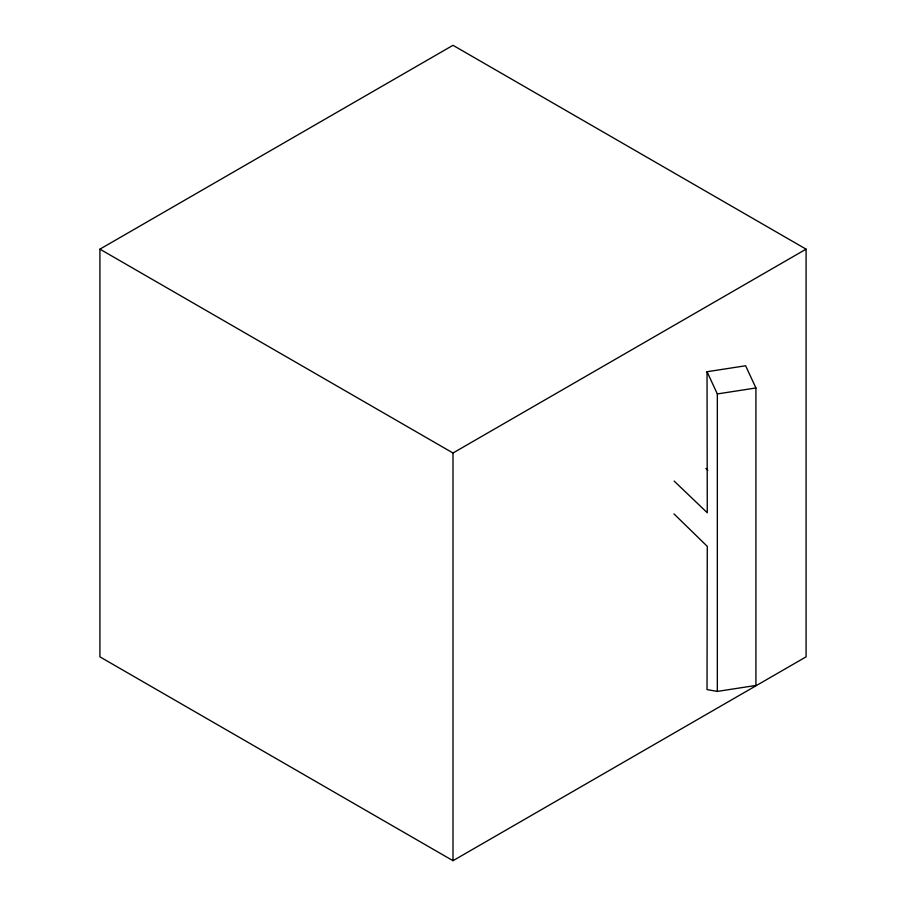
<?xml version="1.0" encoding="UTF-8"?>
<svg xmlns="http://www.w3.org/2000/svg" width="906" height="906" viewBox="0 0 906 906"><rect width="100%" height="100%" fill="white"/><g stroke="black" fill="none" stroke-linecap="round" stroke-linejoin="round"><path stroke-width="1.36" d="M707.031 371.732L717.337 393.94L717.337 691.414L755.921 685.446L755.921 387.972L745.615 365.764L707.031 371.732L707.28 512.751L674.132 481.063M99.92 249.15L453 45.3L806.08 249.15L806.08 656.85L453 860.7L99.92 656.85L99.92 249.15L453 453L806.08 249.15M717.337 393.94L755.921 387.972M717.337 691.414L707.031 689.591L707.28 546.352L673.962 513.895M705.865 468.413L707.824 470.327M453 453L453 860.7"/></g></svg>
